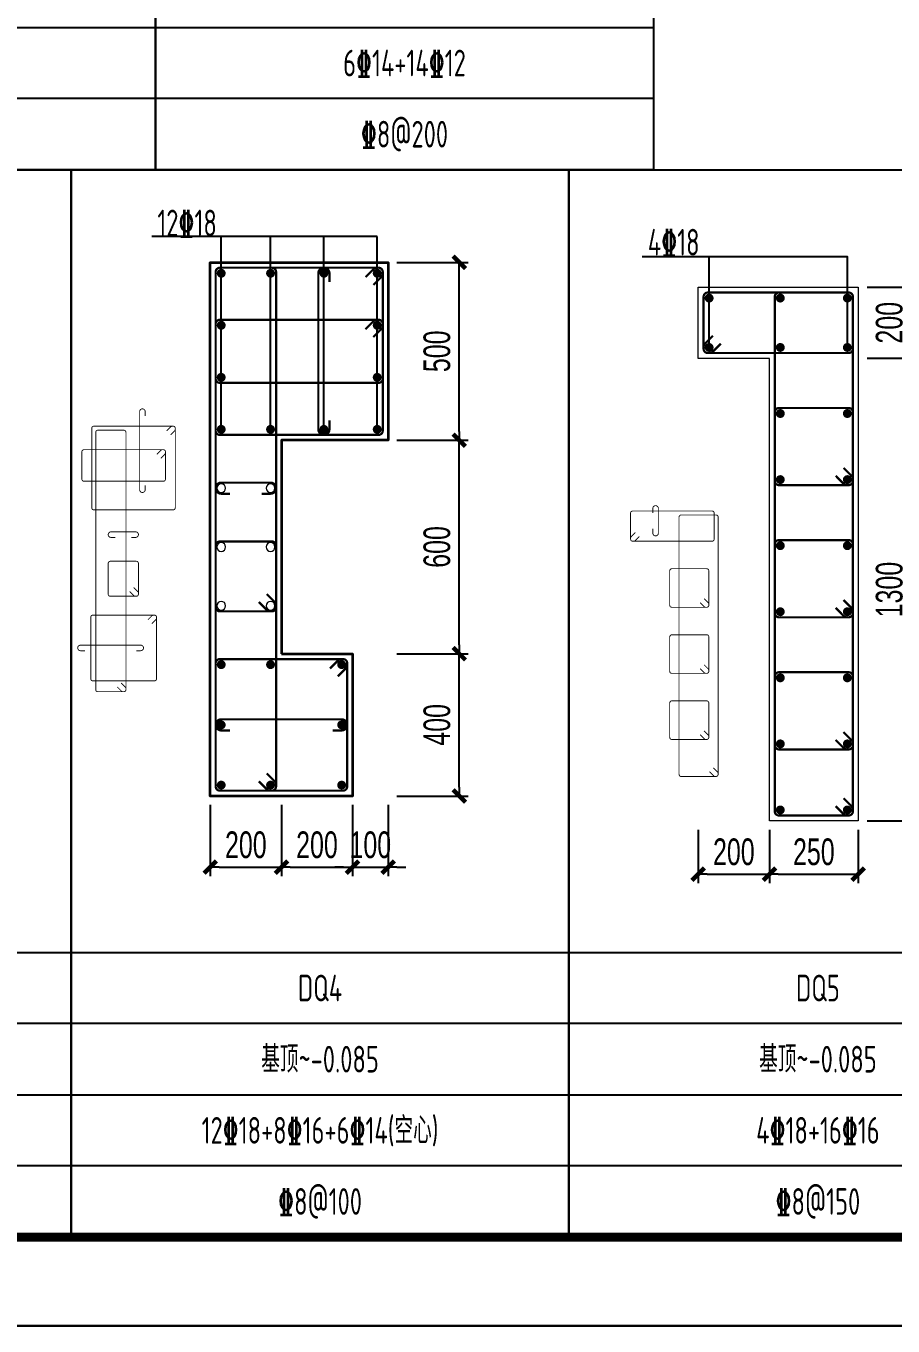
# Model space of a CAD drawing. Extents: x 393367 to 3005760, y 4998 to 826018.
# Drawn here: x 2393086 to 2402838, y 527962 to 542578 of the extents above; entities that cross this region are included whole.
import ezdxf
from ezdxf.enums import TextEntityAlignment as Align

# ---------------------------------------------------------------- set-up
doc = ezdxf.new("R2010")
doc.units = 0
doc.header["$LTSCALE"] = 1000
doc.layers.get('0').update_dxf_attribs({"linetype": 'CONTINUOUS'})
doc.layers.get('Defpoints').update_dxf_attribs({"linetype": 'CONTINUOUS'})
for name, color, linetype in [('-TK', 7, 'CONTINUOUS'), ('COLU', 7, 'CONTINUOUS'), ('TAB', 7, 'CONTINUOUS'), ('z-计算配筋', 7, 'CONTINUOUS'), ('z-详图标注', 3, 'CONTINUOUS')]:
    doc.layers.add(name, color=color, linetype=linetype)
for name, color, linetype, lineweight in [('link', 6, 'CONTINUOUS', 18), ('outline', 7, 'CONTINUOUS', 18), ('REIN', 1, 'CONTINUOUS', 18)]:
    doc.layers.add(name, color=color, linetype=linetype, lineweight=lineweight)
doc.layers.add('yichutu', color=7, linetype='CONTINUOUS', true_color=0xffffff, plot=False)
doc.styles.add('BW_Dim', font='Bweng.shx', dxfattribs={"width": 0.7, "bigfont": 'hztxt.shx'})
doc.styles.add('TSSD_Rein', font='Tssdeng.shx', dxfattribs={"width": 0.7, "bigfont": 'hztxt.shx'})
doc.dimstyles.new('Cyz_25_100', dxfattribs={"dimtxt": 300, "dimasz": 100, "dimexe": 100, "dimexo": 100, "dimgap": 100, "dimtad": 1, "dimdec": 0, "dimlfac": 0.25, "dimzin": 0, "dimdsep": 46, "dimtxsty": 'BW_Dim', "dimblk": '_bwk', "dimcen": 0, "dimclrt": 7, "dimadec": 0, "dimazin": 0, "dimtfac": 1, "dimtdec": 0, "dimtix": 1, "dimtmove": 2, "dimatfit": 0, "dimfxl": 1, "dimtolj": 1, "dimtzin": 0, "dimarcsym": 0})

# ---------------------------------------------------------------- blocks, each defined once
blk = doc.blocks.new('A1')
blk.add_lwpolyline([(0, 59400), (0, 0), (84100, 0), (84100, 59400)], close=True)
at = {"const_width": 100}
blk.add_lwpolyline([(2500, 58400), (2500, 1000), (83100, 1000), (83100, 58400)], close=True, dxfattribs=at)
blk = doc.blocks.new('_bwk')
blk.add_line((-1, 0), (0, 0))
at = {"const_width": 0.5}
blk.add_lwpolyline([(-0.7, -0.7), (0.7, 0.7)], dxfattribs=at)
blk = doc.blocks.new('*D2741')
at = {"layer": 'Defpoints', "color": 0}
for p in [(2402447, 538842), (2403047, 538842), (2402447, 533642)]:
    blk.add_point(p, dxfattribs=at)
at = {"layer": 'z-详图标注', "color": 0, "lineweight": -2}
for p, q in [((2402547, 538842), (2403147, 538842)), ((2403047, 533742), (2403047, 538742)), ((2402547, 533642), (2403147, 533642))]:
    blk.add_line(p, q, dxfattribs=at)
at = {"layer": 'z-详图标注', "color": 0, "lineweight": -2, "xscale": 100, "yscale": 100, "zscale": 100}
for p, rotation in [((2403047, 538842), 90), ((2403047, 533642), 270)]:
    blk.add_blockref('_bwk', p, dxfattribs=dict(at, rotation=rotation))
at = {"layer": 'z-详图标注', "color": 7, "insert": (2402797, 536242), "char_height": 300, "attachment_point": 5, "rotation": 90, "style": 'BW_Dim'}
blk.add_mtext('\\A1;1300', dxfattribs=at)
blk = doc.blocks.new('*D2742')
at = {"layer": 'Defpoints', "color": 0}
for p in [(2402447, 539642), (2403047, 539642), (2402447, 538842)]:
    blk.add_point(p, dxfattribs=at)
at = {"layer": 'z-详图标注', "color": 0, "lineweight": -2}
for p, q in [((2402547, 539642), (2403147, 539642)), ((2403047, 538942), (2403047, 539542)), ((2402547, 538842), (2403147, 538842))]:
    blk.add_line(p, q, dxfattribs=at)
at = {"layer": 'z-详图标注', "color": 0, "lineweight": -2, "xscale": 100, "yscale": 100, "zscale": 100}
for p, rotation in [((2403047, 539642), 90), ((2403047, 538842), 270)]:
    blk.add_blockref('_bwk', p, dxfattribs=dict(at, rotation=rotation))
at = {"layer": 'z-详图标注', "color": 7, "insert": (2402797, 539242), "char_height": 300, "attachment_point": 5, "rotation": 90, "style": 'BW_Dim'}
blk.add_mtext('\\A1;200', dxfattribs=at)
blk = doc.blocks.new('*D2743')
at = {"layer": 'Defpoints', "color": 0}
for p in [(2400648, 533642), (2401448, 533642), (2401448, 533042)]:
    blk.add_point(p, dxfattribs=at)
at = {"layer": 'z-详图标注', "color": 0, "lineweight": -2}
for p, q in [((2400648, 533542), (2400648, 532942)), ((2401448, 533542), (2401448, 532942)), ((2400748, 533042), (2401348, 533042))]:
    blk.add_line(p, q, dxfattribs=at)
at = {"layer": 'z-详图标注', "color": 0, "lineweight": -2, "xscale": 100, "yscale": 100, "zscale": 100, "rotation": 180}
blk.add_blockref('_bwk', (2400648, 533042), dxfattribs=at)
at = {"layer": 'z-详图标注', "color": 0, "lineweight": -2, "xscale": 100, "yscale": 100, "zscale": 100}
blk.add_blockref('_bwk', (2401448, 533042), dxfattribs=at)
at = {"layer": 'z-详图标注', "color": 7, "insert": (2401048, 533292), "char_height": 300, "attachment_point": 5, "style": 'BW_Dim'}
blk.add_mtext('\\A1;200', dxfattribs=at)
blk = doc.blocks.new('*D2744')
at = {"layer": 'Defpoints', "color": 0}
for p in [(2401448, 533642), (2402447, 533642), (2402447, 533042)]:
    blk.add_point(p, dxfattribs=at)
at = {"layer": 'z-详图标注', "color": 0, "lineweight": -2}
for p, q in [((2401448, 533542), (2401448, 532942)), ((2402447, 533542), (2402447, 532942)), ((2401548, 533042), (2402347, 533042))]:
    blk.add_line(p, q, dxfattribs=at)
at = {"layer": 'z-详图标注', "color": 0, "lineweight": -2, "xscale": 100, "yscale": 100, "zscale": 100, "rotation": 180}
blk.add_blockref('_bwk', (2401448, 533042), dxfattribs=at)
at = {"layer": 'z-详图标注', "color": 0, "lineweight": -2, "xscale": 100, "yscale": 100, "zscale": 100}
blk.add_blockref('_bwk', (2402447, 533042), dxfattribs=at)
at = {"layer": 'z-详图标注', "color": 7, "insert": (2401948, 533292), "char_height": 300, "attachment_point": 5, "style": 'BW_Dim'}
blk.add_mtext('\\A1;250', dxfattribs=at)
blk = doc.blocks.new('*D3605')
at = {"layer": 'Defpoints', "color": 0}
for p in [(2397159, 535521), (2397959, 535521), (2397159, 533921)]:
    blk.add_point(p, dxfattribs=at)
at = {"layer": 'z-详图标注', "color": 0, "lineweight": -2}
for p, q in [((2397259, 535521), (2398059, 535521)), ((2397959, 534021), (2397959, 535421)), ((2397259, 533921), (2398059, 533921))]:
    blk.add_line(p, q, dxfattribs=at)
at = {"layer": 'z-详图标注', "color": 0, "lineweight": -2, "xscale": 100, "yscale": 100, "zscale": 100}
for p, rotation in [((2397959, 535521), 90), ((2397959, 533921), 270)]:
    blk.add_blockref('_bwk', p, dxfattribs=dict(at, rotation=rotation))
at = {"layer": 'z-详图标注', "color": 7, "insert": (2397709, 534721), "char_height": 300, "attachment_point": 5, "rotation": 90, "style": 'BW_Dim'}
blk.add_mtext('\\A1;400', dxfattribs=at)
blk = doc.blocks.new('*D3606')
at = {"layer": 'Defpoints', "color": 0}
for p in [(2397159, 537921), (2397959, 537921), (2397159, 535521)]:
    blk.add_point(p, dxfattribs=at)
at = {"layer": 'z-详图标注', "color": 0, "lineweight": -2}
for p, q in [((2397259, 537921), (2398059, 537921)), ((2397959, 535621), (2397959, 537821)), ((2397259, 535521), (2398059, 535521))]:
    blk.add_line(p, q, dxfattribs=at)
at = {"layer": 'z-详图标注', "color": 0, "lineweight": -2, "xscale": 100, "yscale": 100, "zscale": 100}
for p, rotation in [((2397959, 537921), 90), ((2397959, 535521), 270)]:
    blk.add_blockref('_bwk', p, dxfattribs=dict(at, rotation=rotation))
at = {"layer": 'z-详图标注', "color": 7, "insert": (2397709, 536721), "char_height": 300, "attachment_point": 5, "rotation": 90, "style": 'BW_Dim'}
blk.add_mtext('\\A1;600', dxfattribs=at)
blk = doc.blocks.new('*D3607')
at = {"layer": 'Defpoints', "color": 0}
for p in [(2397159, 539921), (2397959, 539921), (2397159, 537921)]:
    blk.add_point(p, dxfattribs=at)
at = {"layer": 'z-详图标注', "color": 0, "lineweight": -2}
for p, q in [((2397259, 539921), (2398059, 539921)), ((2397959, 538021), (2397959, 539821)), ((2397259, 537921), (2398059, 537921))]:
    blk.add_line(p, q, dxfattribs=at)
at = {"layer": 'z-详图标注', "color": 0, "lineweight": -2, "xscale": 100, "yscale": 100, "zscale": 100}
for p, rotation in [((2397959, 539921), 90), ((2397959, 537921), 270)]:
    blk.add_blockref('_bwk', p, dxfattribs=dict(at, rotation=rotation))
at = {"layer": 'z-详图标注', "color": 7, "insert": (2397709, 538921), "char_height": 300, "attachment_point": 5, "rotation": 90, "style": 'BW_Dim'}
blk.add_mtext('\\A1;500', dxfattribs=at)
blk = doc.blocks.new('*D3608')
at = {"layer": 'Defpoints', "color": 0}
for p in [(2395159, 533921), (2395959, 533921), (2395959, 533121)]:
    blk.add_point(p, dxfattribs=at)
at = {"layer": 'z-详图标注', "color": 0, "lineweight": -2}
for p, q in [((2395159, 533821), (2395159, 533021)), ((2395959, 533821), (2395959, 533021)), ((2395259, 533121), (2395859, 533121))]:
    blk.add_line(p, q, dxfattribs=at)
at = {"layer": 'z-详图标注', "color": 0, "lineweight": -2, "xscale": 100, "yscale": 100, "zscale": 100, "rotation": 180}
blk.add_blockref('_bwk', (2395159, 533121), dxfattribs=at)
at = {"layer": 'z-详图标注', "color": 0, "lineweight": -2, "xscale": 100, "yscale": 100, "zscale": 100}
blk.add_blockref('_bwk', (2395959, 533121), dxfattribs=at)
at = {"layer": 'z-详图标注', "color": 7, "insert": (2395559, 533371), "char_height": 300, "attachment_point": 5, "style": 'BW_Dim'}
blk.add_mtext('\\A1;200', dxfattribs=at)
blk = doc.blocks.new('*D3609')
at = {"layer": 'Defpoints', "color": 0}
for p in [(2395959, 533921), (2396759, 533921), (2396759, 533121)]:
    blk.add_point(p, dxfattribs=at)
at = {"layer": 'z-详图标注', "color": 0, "lineweight": -2}
for p, q in [((2395959, 533821), (2395959, 533021)), ((2396759, 533821), (2396759, 533021)), ((2396059, 533121), (2396659, 533121))]:
    blk.add_line(p, q, dxfattribs=at)
at = {"layer": 'z-详图标注', "color": 0, "lineweight": -2, "xscale": 100, "yscale": 100, "zscale": 100, "rotation": 180}
blk.add_blockref('_bwk', (2395959, 533121), dxfattribs=at)
at = {"layer": 'z-详图标注', "color": 0, "lineweight": -2, "xscale": 100, "yscale": 100, "zscale": 100}
blk.add_blockref('_bwk', (2396759, 533121), dxfattribs=at)
at = {"layer": 'z-详图标注', "color": 7, "insert": (2396359, 533371), "char_height": 300, "attachment_point": 5, "style": 'BW_Dim'}
blk.add_mtext('\\A1;200', dxfattribs=at)
blk = doc.blocks.new('*D3610')
at = {"layer": 'Defpoints', "color": 0}
for p in [(2396759, 533921), (2397159, 533921), (2397159, 533121)]:
    blk.add_point(p, dxfattribs=at)
at = {"layer": 'z-详图标注', "color": 0, "lineweight": -2}
for p, q in [((2396759, 533821), (2396759, 533021)), ((2397159, 533821), (2397159, 533021)), ((2396659, 533121), (2396559, 533121)), ((2396759, 533121), (2397159, 533121)), ((2397259, 533121), (2397359, 533121))]:
    blk.add_line(p, q, dxfattribs=at)
at = {"layer": 'z-详图标注', "color": 0, "lineweight": -2, "xscale": 100, "yscale": 100, "zscale": 100}
blk.add_blockref('_bwk', (2396759, 533121), dxfattribs=at)
at = {"layer": 'z-详图标注', "color": 0, "lineweight": -2, "xscale": 100, "yscale": 100, "zscale": 100, "rotation": 180}
blk.add_blockref('_bwk', (2397159, 533121), dxfattribs=at)
at = {"layer": 'z-详图标注', "color": 7, "insert": (2396959, 533371), "char_height": 300, "attachment_point": 5, "style": 'BW_Dim'}
blk.add_mtext('\\A1;100', dxfattribs=at)
blk = doc.blocks.new('yct-841-594-84100-59400-100-1000')
at = {"layer": 'yichutu', "color": 7, "true_color": 0xffffff}
blk.add_lwpolyline([(0, 0), (0, 59400), (84100, 59400), (84100, 0)], close=True, dxfattribs=at)

msp = doc.modelspace()

# ---------------------------------------------------------------- linework, layer by layer
at = {"layer": '-TK'}
msp.add_line((2342393.38356, 527962.12225), (2415993.38356, 527962.12225), dxfattribs=at)
at = {"layer": 'COLU'}
msp.add_line((2400770.01277, 538964.24874), (2400770.01277, 539983.59714), dxfattribs=at)
at = {"layer": 'link', "color": 1}
for points, const_width in [([(2396993.07847, 539666.42567), (2397085.00235, 539758.34955, 0.1989123674), (2397099.06122, 539792.29068), (2397099.06122, 539812.79677, 0.4142135624), (2397051.06122, 539860.79677), (2395267.32112, 539860.79677, 0.4142135624), (2395219.32112, 539812.79677), (2395219.32112, 538028.79677, 0.4142135636), (2395267.32112, 537980.79677), (2397051.06122, 537980.79677, 0.4142135612), (2397099.06122, 538028.79677), (2397099.06122, 539812.79677, 0.4142135624), (2397051.06122, 539860.79677), (2397030.55513, 539860.79677, 0.1989123674), (2396996.614, 539846.7379), (2396904.69012, 539754.81402)], 25), ([(2395704.95002, 534086.77933), (2395796.8739, 533994.85544, 0.1989123671), (2395830.81503, 533980.79657), (2395851.32112, 533980.79657, 0.4142135629), (2395899.32112, 534028.79657), (2395899.32112, 539812.79677, 0.4142135624), (2395851.32112, 539860.79677), (2395267.32112, 539860.79677, 0.4142135624), (2395219.32112, 539812.79677), (2395219.32112, 534028.79657, 0.4142135619), (2395267.32112, 533980.79657), (2395851.32112, 533980.79657, 0.4142135629), (2395899.32112, 534028.79657), (2395899.32112, 534049.30267, 0.1989123671), (2395885.26225, 534083.24379), (2395793.33837, 534175.16767)], 25), ([(2400813.49553, 539096.11984), (2400721.57165, 539004.19596, 0.1989123674), (2400707.51277, 538970.25484), (2400707.51277, 538949.74874, 0.4142135624), (2400755.51277, 538901.74874), (2402339.2537, 538901.74874, 0.4142135624), (2402387.2537, 538949.74874), (2402387.2537, 539533.74874, 0.4142135624), (2402339.2537, 539581.74874), (2400755.51277, 539581.74874, 0.4142135624), (2400707.51277, 539533.74874), (2400707.51277, 538949.74874, 0.4142135624), (2400755.51277, 538901.74874), (2400776.01887, 538901.74874, 0.1989123674), (2400809.95999, 538915.80761), (2400901.88387, 539007.7315)], 25), ([(2402192.8826, 533807.72875), (2402284.80648, 533715.80487, 0.1989123674), (2402318.74761, 533701.746), (2402339.2537, 533701.746, 0.4142135624), (2402387.2537, 533749.746), (2402387.2537, 539533.74874, 0.4142135624), (2402339.2537, 539581.74874), (2401555.90378, 539581.74874, 0.4142135624), (2401507.90378, 539533.74874), (2401507.90378, 533749.746, 0.4142135624), (2401555.90378, 533701.746), (2402339.2537, 533701.746, 0.4142135624), (2402387.2537, 533749.746), (2402387.2537, 533770.25209, 0.1989123674), (2402373.19483, 533804.19322), (2402281.27095, 533896.1171)], 25), ([(2394712.24459, 537981.3521), (2394758.20653, 538027.31404, 0.1989123674), (2394765.23597, 538044.2846), (2394765.23597, 538054.53765, 0.4142135624), (2394741.23597, 538078.53765), (2393849.36592, 538078.53765, 0.4142135624), (2393825.36592, 538054.53765), (2393825.36592, 537162.53765, 0.4142135636), (2393849.36592, 537138.53765), (2394741.23597, 537138.53765, 0.4142135612), (2394765.23597, 537162.53765), (2394765.23597, 538054.53765, 0.4142135624), (2394741.23597, 538078.53765), (2394730.98292, 538078.53765, 0.1989123674), (2394714.01236, 538071.50821), (2394668.05042, 538025.54627)], 10), ([(2394113.18037, 535146.52892), (2394159.14231, 535100.56698, 0.1989123671), (2394176.11287, 535093.53755), (2394186.36592, 535093.53755, 0.4142135629), (2394210.36592, 535117.53755), (2394210.36592, 538009.53765, 0.4142135624), (2394186.36592, 538033.53765), (2393894.36592, 538033.53765, 0.4142135624), (2393870.36592, 538009.53765), (2393870.36592, 535117.53755, 0.4142135619), (2393894.36592, 535093.53755), (2394186.36592, 535093.53755, 0.4142135629), (2394210.36592, 535117.53755), (2394210.36592, 535127.7906, 0.1989123671), (2394203.33648, 535144.76116), (2394157.37454, 535190.7231)], 10), ([(2399939.48266, 536882.61934), (2399893.52072, 536836.6574, 0.1989123674), (2399886.49129, 536819.68684), (2399886.49129, 536809.43379, 0.4142135624), (2399910.49129, 536785.43379), (2400802.36175, 536785.43379, 0.4142135624), (2400826.36175, 536809.43379), (2400826.36175, 537101.43379, 0.4142135624), (2400802.36175, 537125.43379), (2399910.49129, 537125.43379, 0.4142135624), (2399886.49129, 537101.43379), (2399886.49129, 536809.43379, 0.4142135624), (2399910.49129, 536785.43379), (2399920.74433, 536785.43379, 0.1989123674), (2399937.7149, 536792.46323), (2399983.67684, 536838.42517)], 10), ([(2400774.1762, 534193.4238), (2400820.13814, 534147.46186, 0.1989123674), (2400837.1087, 534140.43242), (2400847.36175, 534140.43242, 0.4142135624), (2400871.36175, 534164.43242), (2400871.36175, 537056.43379, 0.4142135624), (2400847.36175, 537080.43379), (2400455.68679, 537080.43379, 0.4142135624), (2400431.68679, 537056.43379), (2400431.68679, 534164.43242, 0.4142135624), (2400455.68679, 534140.43242), (2400847.36175, 534140.43242, 0.4142135624), (2400871.36175, 534164.43242), (2400871.36175, 534174.68547, 0.1989123674), (2400864.33231, 534191.65603), (2400818.37037, 534237.61797)], 10), ([(2394501.20746, 535857.92021), (2394547.1694, 535903.88215, 0.1989123674), (2394554.19883, 535920.85272), (2394554.19883, 535931.10576, 0.4142135624), (2394530.19883, 535955.10576), (2393838.19883, 535955.10576, 0.4142135624), (2393814.19883, 535931.10576), (2393814.19883, 535239.10577, 0.4142135619), (2393838.19883, 535215.10577), (2394530.19883, 535215.10576, 0.4142135629), (2394554.19883, 535239.10576), (2394554.19883, 535931.10576, 0.4142135624), (2394530.19883, 535955.10576), (2394519.94579, 535955.10576, 0.1989123674), (2394502.97522, 535948.07633), (2394457.01328, 535902.11439)], 10), ([(2396593.33837, 535266.42546), (2396685.26225, 535358.34935, 0.1989123674), (2396699.32112, 535392.29047), (2396699.32112, 535412.79657, 0.4142135624), (2396651.32112, 535460.79657), (2395267.32112, 535460.79657, 0.4142135624), (2395219.32112, 535412.79657), (2395219.32112, 534028.79657, 0.4142135619), (2395267.32112, 533980.79657), (2396651.32112, 533980.79657, 0.4142135629), (2396699.32112, 534028.79657), (2396699.32112, 535412.79657, 0.4142135624), (2396651.32112, 535460.79657), (2396630.81503, 535460.79657, 0.1989123674), (2396596.8739, 535446.73769), (2396504.95002, 535354.81381)], 25)]:
    msp.add_lwpolyline(points, format="xyb", dxfattribs=dict(at, const_width=const_width))
at = {"layer": 'link'}
for points, const_width in [([(2396499.19117, 538143.29677), (2396499.19117, 538043.29677, -1), (2396374.19117, 538043.29677), (2396374.19117, 539798.29677, -1), (2396499.19117, 539798.29677), (2396499.19117, 539698.29677)], 25), ([(2396993.07847, 539081.42567), (2397085.00235, 539173.34955, 0.1989123674), (2397099.06122, 539207.29068), (2397099.06122, 539227.79677, 0.4142135624), (2397051.06122, 539275.79677), (2395267.32112, 539275.79677, 0.4142135624), (2395219.32112, 539227.79677), (2395219.32112, 538613.79677, 0.4142135624), (2395267.32112, 538565.79677), (2397051.06122, 538565.79677, 0.4142135624), (2397099.06122, 538613.79677), (2397099.06122, 539227.79677, 0.4142135624), (2397051.06122, 539275.79677), (2397030.55513, 539275.79677, 0.1989123674), (2396996.614, 539261.7379), (2396904.69012, 539169.81402)], 25), ([(2394426.65572, 537414.93796), (2394426.65572, 537364.93796, -1), (2394364.15572, 537364.93796), (2394364.15572, 538242.43796, -1), (2394426.65572, 538242.43796), (2394426.65572, 538192.43796)], 10), ([(2402281.27095, 537610.40477), (2402373.19483, 537518.48089, -0.1989123674), (2402387.2537, 537484.53977), (2402387.2537, 537464.03367, -0.4142135624), (2402339.2537, 537416.03367), (2401555.90378, 537416.03367, -0.4142135624), (2401507.90378, 537464.03367), (2401507.90378, 538235.8912, -0.4142135624), (2401555.90378, 538283.8912), (2402339.2537, 538283.8912, -0.4142135624), (2402387.2537, 538235.8912), (2402387.2537, 537464.03367, -0.4142135624), (2402339.2537, 537416.03367), (2402318.74761, 537416.03367, -0.1989123674), (2402284.80648, 537430.09254), (2402192.8826, 537522.01643)], 25), ([(2394601.56009, 537717.81463), (2394647.52203, 537763.77657, 0.1989123674), (2394654.55146, 537780.74713), (2394654.55146, 537791.00018, 0.4142135624), (2394630.55146, 537815.00018), (2393738.68141, 537815.00018, 0.4142135624), (2393714.68141, 537791.00018), (2393714.68141, 537484.00018, 0.4142135624), (2393738.68141, 537460.00018), (2394630.55146, 537460.00018, 0.4142135624), (2394654.55146, 537484.00018), (2394654.55146, 537791.00018, 0.4142135624), (2394630.55146, 537815.00018), (2394620.29842, 537815.00018, 0.1989123674), (2394603.32785, 537807.97075), (2394557.36591, 537762.0088)], 10), ([(2395381.82112, 537319.54672), (2395281.82112, 537319.54672, -1), (2395281.82112, 537444.54672), (2395836.82112, 537444.54672, -1), (2395836.82112, 537319.54672), (2395736.82112, 537319.54672)], 25), ([(2400136.58904, 537104.18379), (2400136.58904, 537154.18379, -1), (2400199.08904, 537154.18379), (2400199.08904, 536876.68379, -1), (2400136.58904, 536876.68379), (2400136.58904, 536926.68379)], 10), ([(2394091.93784, 536828.35809), (2394041.93784, 536828.35809, -1), (2394041.93784, 536890.85809), (2394319.43784, 536890.85809, -1), (2394319.43784, 536828.35809), (2394269.43784, 536828.35809)], 10), ([(2395793.33837, 536191.41772), (2395885.26225, 536099.49384, -0.1989123674), (2395899.32112, 536065.55271), (2395899.32112, 536045.04662, -0.4142135624), (2395851.32112, 535997.04662), (2395267.32112, 535997.04662, -0.4142135624), (2395219.32112, 536045.04662), (2395219.32112, 536735.29667, -0.4142135624), (2395267.32112, 536783.29667), (2395851.32112, 536783.29667, -0.4142135624), (2395899.32112, 536735.29667), (2395899.32112, 536045.04662, -0.4142135624), (2395851.32112, 535997.04662), (2395830.81503, 535997.04662, -0.1989123674), (2395796.8739, 536011.10549), (2395704.95002, 536103.02937)], 25), ([(2402281.27095, 536124.6897), (2402373.19483, 536032.76582, -0.1989123674), (2402387.2537, 535998.8247), (2402387.2537, 535978.3186, -0.4142135624), (2402339.2537, 535930.3186), (2401555.90378, 535930.3186, -0.4142135624), (2401507.90378, 535978.3186), (2401507.90378, 536750.17614, -0.4142135624), (2401555.90378, 536798.17614), (2402339.2537, 536798.17614, -0.4142135624), (2402387.2537, 536750.17614), (2402387.2537, 535978.3186, -0.4142135624), (2402339.2537, 535930.3186), (2402318.74761, 535930.3186, -0.1989123674), (2402284.80648, 535944.37748), (2402192.8826, 536036.30136)], 25), ([(2394297.69646, 536264.2936), (2394343.6584, 536218.33166, -0.1989123674), (2394350.68784, 536201.36109), (2394350.68784, 536191.10804, -0.4142135624), (2394326.68784, 536167.10804), (2394034.68784, 536167.10804, -0.4142135624), (2394010.68784, 536191.10804), (2394010.68784, 536536.23307, -0.4142135624), (2394034.68784, 536560.23307), (2394326.68784, 536560.23307, -0.4142135624), (2394350.68784, 536536.23307), (2394350.68784, 536191.10804, -0.4142135624), (2394326.68784, 536167.10804), (2394316.43479, 536167.10804, -0.1989123674), (2394299.46423, 536174.13748), (2394253.50229, 536220.09942)], 10), ([(2400713.37037, 536139.76181), (2400759.33231, 536093.79987, -0.1989123674), (2400766.36175, 536076.82931), (2400766.36175, 536066.57626, -0.4142135624), (2400742.36175, 536042.57626), (2400350.68679, 536042.57626, -0.4142135624), (2400326.68679, 536066.57626), (2400326.68679, 536452.50503, -0.4142135624), (2400350.68679, 536476.50503), (2400742.36175, 536476.50503, -0.4142135624), (2400766.36175, 536452.50503), (2400766.36175, 536066.57626, -0.4142135624), (2400742.36175, 536042.57626), (2400732.1087, 536042.57626, -0.1989123674), (2400715.13814, 536049.6057), (2400669.1762, 536095.56764)], 10), ([(2400713.37037, 535396.90427), (2400759.33231, 535350.94233, -0.1989123674), (2400766.36175, 535333.97177), (2400766.36175, 535323.71872, -0.4142135624), (2400742.36175, 535299.71872), (2400350.68679, 535299.71872, -0.4142135624), (2400326.68679, 535323.71872), (2400326.68679, 535709.64749, -0.4142135624), (2400350.68679, 535733.64749), (2400742.36175, 535733.64749, -0.4142135624), (2400766.36175, 535709.64749), (2400766.36175, 535323.71872, -0.4142135624), (2400742.36175, 535299.71872), (2400732.1087, 535299.71872, -0.1989123674), (2400715.13814, 535306.74816), (2400669.1762, 535352.7101)], 10), ([(2393748.96578, 535554.45619), (2393698.96578, 535554.45619, -1), (2393698.96578, 535616.95619), (2394376.46578, 535616.95619, -1), (2394376.46578, 535554.45619), (2394326.46578, 535554.45619)], 10), ([(2402281.27095, 534638.97463), (2402373.19483, 534547.05075, -0.1989123674), (2402387.2537, 534513.10963), (2402387.2537, 534492.60353, -0.4142135624), (2402339.2537, 534444.60353), (2401555.90378, 534444.60353, -0.4142135624), (2401507.90378, 534492.60353), (2401507.90378, 535264.46107, -0.4142135624), (2401555.90378, 535312.46107), (2402339.2537, 535312.46107, -0.4142135624), (2402387.2537, 535264.46107), (2402387.2537, 534492.60353, -0.4142135624), (2402339.2537, 534444.60353), (2402318.74761, 534444.60353, -0.1989123674), (2402284.80648, 534458.66241), (2402192.8826, 534550.58629)], 25), ([(2400713.37037, 534654.04674), (2400759.33231, 534608.0848, -0.1989123674), (2400766.36175, 534591.11424), (2400766.36175, 534580.86119, -0.4142135624), (2400742.36175, 534556.86119), (2400350.68679, 534556.86119, -0.4142135624), (2400326.68679, 534580.86119), (2400326.68679, 534966.78996, -0.4142135624), (2400350.68679, 534990.78996), (2400742.36175, 534990.78996, -0.4142135624), (2400766.36175, 534966.78996), (2400766.36175, 534580.86119, -0.4142135624), (2400742.36175, 534556.86119), (2400732.1087, 534556.86119, -0.1989123674), (2400715.13814, 534563.89063), (2400669.1762, 534609.85257)], 10), ([(2395381.82112, 534658.29657), (2395281.82112, 534658.29657, -1), (2395281.82112, 534783.29657), (2396636.82112, 534783.29657, -1), (2396636.82112, 534658.29657), (2396536.82112, 534658.29657)], 25)]:
    msp.add_lwpolyline(points, format="xyb", dxfattribs=dict(at, const_width=const_width))
at = {"layer": 'outline', "lineweight": 35}
msp.add_lwpolyline([(2395959.32112, 535520.79657), (2396759.32112, 535520.79657), (2396759.32112, 533920.79657), (2395159.32112, 533920.79657), (2395159.32112, 539920.79677), (2397159.06122, 539920.79677), (2397159.06122, 537920.79677), (2395959.32112, 537920.79677), (2395959.32112, 535520.79657)], dxfattribs=at)
at = {"layer": 'outline'}
msp.add_lwpolyline([(2401447.90378, 538841.74874), (2400647.51277, 538841.74874), (2400647.51277, 539641.74874), (2402447.2537, 539641.74874), (2402447.2537, 533641.746), (2401447.90378, 533641.746)], close=True, dxfattribs=at)
at = {"layer": 'REIN', "const_width": 50}
for points in [[(2395256.82112, 539798.29677, 1), (2395306.82112, 539798.29677, 1)], [(2395811.82112, 539798.29677, 1), (2395861.82112, 539798.29677, 1)], [(2396411.69117, 539798.29677, 1), (2396461.69117, 539798.29677, 1)], [(2397011.56122, 539798.29677, 1), (2397061.56122, 539798.29677, 1)], [(2400745.01277, 539519.24874, 1), (2400795.01277, 539519.24874, 1)], [(2401545.40378, 539519.24874, 1), (2401595.40378, 539519.24874, 1)], [(2402299.7537, 539519.24874, 1), (2402349.7537, 539519.24874, 1)], [(2395256.82112, 539213.29677, 1), (2395306.82112, 539213.29677, 1)], [(2397011.56122, 539213.29677, 1), (2397061.56122, 539213.29677, 1)], [(2400745.01277, 538964.24874, 1), (2400795.01277, 538964.24874, 1)], [(2401545.40378, 538964.24874, 1), (2401595.40378, 538964.24874, 1)], [(2402299.7537, 538964.24874, 1), (2402349.7537, 538964.24874, 1)], [(2395256.82112, 538628.29677, 1), (2395306.82112, 538628.29677, 1)], [(2397011.56122, 538628.29677, 1), (2397061.56122, 538628.29677, 1)], [(2401545.40378, 538221.3912, 1), (2401595.40378, 538221.3912, 1)], [(2402299.7537, 538221.3912, 1), (2402349.7537, 538221.3912, 1)], [(2395256.82112, 538043.29677, 1), (2395306.82112, 538043.29677, 1)], [(2395811.82112, 538043.29677, 1), (2395861.82112, 538043.29677, 1)], [(2396411.69117, 538043.29677, 1), (2396461.69117, 538043.29677, 1)], [(2397011.56122, 538043.29677, 1), (2397061.56122, 538043.29677, 1)], [(2401545.40378, 537478.53367, 1), (2401595.40378, 537478.53367, 1)], [(2402299.7537, 537478.53367, 1), (2402349.7537, 537478.53367, 1)], [(2401545.40378, 536735.67614, 1), (2401595.40378, 536735.67614, 1)], [(2402299.7537, 536735.67614, 1), (2402349.7537, 536735.67614, 1)], [(2401545.40378, 535992.8186, 1), (2401595.40378, 535992.8186, 1)], [(2402299.7537, 535992.8186, 1), (2402349.7537, 535992.8186, 1)], [(2395256.82112, 535398.29657, 1), (2395306.82112, 535398.29657, 1)], [(2395811.82112, 535398.29657, 1), (2395861.82112, 535398.29657, 1)], [(2396611.82112, 535398.29657, 1), (2396661.82112, 535398.29657, 1)], [(2401545.40378, 535249.96107, 1), (2401595.40378, 535249.96107, 1)], [(2402299.7537, 535249.96107, 1), (2402349.7537, 535249.96107, 1)], [(2395256.82112, 534720.79657, 1), (2395306.82112, 534720.79657, 1)], [(2396611.82112, 534720.79657, 1), (2396661.82112, 534720.79657, 1)], [(2401545.40378, 534507.10353, 1), (2401595.40378, 534507.10353, 1)], [(2402299.7537, 534507.10353, 1), (2402349.7537, 534507.10353, 1)], [(2395256.82112, 534043.29657, 1), (2395306.82112, 534043.29657, 1)], [(2395811.82112, 534043.29657, 1), (2395861.82112, 534043.29657, 1)], [(2396611.82112, 534043.29657, 1), (2396661.82112, 534043.29657, 1)], [(2401545.40378, 533764.246, 1), (2401595.40378, 533764.246, 1)], [(2402299.7537, 533764.246, 1), (2402349.7537, 533764.246, 1)]]:
    msp.add_lwpolyline(points, format="xyb", close=True, dxfattribs=at)
at = {"layer": 'REIN'}
for points in [[(2395231.82112, 537382.04672, 1), (2395331.82112, 537382.04672, 1)], [(2395786.82112, 537382.04672, 1), (2395886.82112, 537382.04672, 1)], [(2395231.82112, 536720.79667, 1), (2395331.82112, 536720.79667, 1)], [(2395786.82112, 536720.79667, 1), (2395886.82112, 536720.79667, 1)], [(2395231.82112, 536059.54662, 1), (2395331.82112, 536059.54662, 1)], [(2395786.82112, 536059.54662, 1), (2395886.82112, 536059.54662, 1)]]:
    msp.add_lwpolyline(points, format="xyb", close=True, dxfattribs=at)
at = {"layer": 'TAB'}
for points in [[(2388943.38356, 540962.12225), (2388943.38356, 552962.12225), (2394543.38356, 552962.12225), (2394543.38356, 540962.12225), (2388943.38356, 540962.12225), (2388943.38356, 544162.12225), (2394543.38356, 544162.12225), (2394543.38356, 543362.12225), (2388943.38356, 543362.12225), (2388943.38356, 542562.12225), (2394543.38356, 542562.12225), (2394543.38356, 541762.12225), (2388943.38356, 541762.12225), (2388943.38356, 540962.12225)], [(2394543.38356, 540962.12225), (2394543.38356, 552962.12225), (2400143.38356, 552962.12225), (2400143.38356, 540962.12225), (2394543.38356, 540962.12225), (2394543.38356, 544162.12225), (2400143.38356, 544162.12225), (2400143.38356, 543362.12225), (2394543.38356, 543362.12225), (2394543.38356, 542562.12225), (2400143.38356, 542562.12225), (2400143.38356, 541762.12225), (2394543.38356, 541762.12225), (2394543.38356, 540962.12225)], [(2387993.38356, 528962.12225), (2387993.38356, 540962.12225), (2393593.38356, 540962.12225), (2393593.38356, 528962.12225), (2387993.38356, 528962.12225), (2387993.38356, 532162.12225), (2393593.38356, 532162.12225), (2393593.38356, 531362.12225), (2387993.38356, 531362.12225), (2387993.38356, 530562.12225), (2393593.38356, 530562.12225), (2393593.38356, 529762.12225), (2387993.38356, 529762.12225), (2387993.38356, 528962.12225)], [(2393593.38356, 528962.12225), (2393593.38356, 540962.12225), (2399193.38356, 540962.12225), (2399193.38356, 528962.12225), (2393593.38356, 528962.12225), (2393593.38356, 532162.12225), (2399193.38356, 532162.12225), (2399193.38356, 531362.12225), (2393593.38356, 531362.12225), (2393593.38356, 530562.12225), (2399193.38356, 530562.12225), (2399193.38356, 529762.12225), (2393593.38356, 529762.12225), (2393593.38356, 528962.12225)], [(2399193.38356, 528962.12225), (2399193.38356, 540962.12225), (2404793.38356, 540962.12225), (2404793.38356, 528962.12225), (2399193.38356, 528962.12225), (2399193.38356, 532162.12225), (2404793.38356, 532162.12225), (2404793.38356, 531362.12225), (2399193.38356, 531362.12225), (2399193.38356, 530562.12225), (2404793.38356, 530562.12225), (2404793.38356, 529762.12225), (2399193.38356, 529762.12225), (2399193.38356, 528962.12225)]]:
    msp.add_lwpolyline(points, dxfattribs=at)
at = {"layer": 'z-计算配筋'}
for p, q in [((2397036.56122, 540212.84545), (2394500.66703, 540212.84545)), ((2395281.82112, 538043.29677), (2395281.82112, 540212.84545)), ((2395836.82112, 538043.29677), (2395836.82112, 540212.84545)), ((2396436.69117, 538043.29677), (2396436.69117, 540212.84545)), ((2397036.56122, 538043.29677), (2397036.56122, 540212.84545))]:
    msp.add_line(p, q, dxfattribs=at)
msp.add_lwpolyline([(2402324.7537, 538964.24874), (2402324.7537, 539983.59714), (2400018.18659, 539983.59714)], dxfattribs=at)

# ---------------------------------------------------------------- block references
at = {"layer": '-TK'}
msp.add_blockref('A1', (2339893.38356, 527962.12225), dxfattribs=at)
at = {"layer": 'yichutu'}
msp.add_blockref('yct-841-594-84100-59400-100-1000', (2339893.38356, 527962.12225), dxfattribs=at)

# ---------------------------------------------------------------- texts
at = {"layer": 'z-计算配筋', "style": 'TSSD_Rein', "width": 0.7}
for s, p in [('6%%13214+14%%13212', (2397343.38356, 542162.12225)), ('%%1328@200', (2397343.38356, 541362.12225)), ('12%%13218', (2394898.48557, 540363.311)), ('4%%13218', (2400371.28651, 540147.81641)), ('DQ4', (2396393.38356, 531762.12225)), ('DQ5', (2401993.38356, 531762.12225)), ('基顶~-0.085', (2396393.38356, 530962.12225)), ('基顶~-0.085', (2401993.38356, 530962.12225)), ('12%%13218+8%%13216+6%%13214(空心)', (2396393.38356, 530162.12225)), ('4%%13218+16%%13216', (2401993.38356, 530162.12225)), ('%%1328@100', (2396393.38356, 529362.12225)), ('%%1328@150', (2401993.38356, 529362.12225))]:
    msp.add_text(s, height=300, dxfattribs=at).set_placement(p, align=Align.MIDDLE_CENTER)

# ---------------------------------------------------------------- dimensions: what is measured, and where the dimension line sits
at = {"layer": 'z-详图标注'}
for base, p1, p2, picture, middle in [((2397959.06122, 539920.79677), (2397159.06122, 537920.79677), (2397159.06122, 539920.79677), '*D3607', (2397709.06122, 538920.79677)), ((2403047.2537, 539641.74874), (2402447.2537, 538841.74874), (2402447.2537, 539641.74874), '*D2742', (2402797.2537, 539241.74874)), ((2403047.2537, 538841.74874), (2402447.2537, 533641.746), (2402447.2537, 538841.74874), '*D2741', (2402797.2537, 536241.74737)), ((2397959.06122, 537920.79677), (2397159.06122, 535520.79657), (2397159.06122, 537920.79677), '*D3606', (2397709.06122, 536720.79667)), ((2397959.06122, 535520.79657), (2397159.06122, 533920.79657), (2397159.06122, 535520.79657), '*D3605', (2397709.06122, 534720.79657))]:
    dim = msp.add_linear_dim(base=base, p1=p1, p2=p2, angle=90, dimstyle='Cyz_25_100', dxfattribs=at)
    dim.commit()
    dim.dimension.update_dxf_attribs({"geometry": picture, "text_midpoint": middle})
for base, p1, p2, picture, middle in [((2395959.32112, 533120.79657), (2395159.32112, 533920.79657), (2395959.32112, 533920.79657), '*D3608', (2395559.32112, 533370.79657)), ((2396759.32112, 533120.79657), (2395959.32112, 533920.79657), (2396759.32112, 533920.79657), '*D3609', (2396359.32112, 533370.79657)), ((2397159.06122, 533120.79657), (2396759.32112, 533920.79657), (2397159.06122, 533920.79657), '*D3610', (2396959.19117, 533370.79657)), ((2401447.90378, 533041.746), (2400647.51277, 533641.746), (2401447.90378, 533641.746), '*D2743', (2401047.70828, 533291.746)), ((2402447.2537, 533041.746), (2401447.90378, 533641.746), (2402447.2537, 533641.746), '*D2744', (2401947.57874, 533291.746))]:
    dim = msp.add_linear_dim(base=base, p1=p1, p2=p2, dimstyle='Cyz_25_100', dxfattribs=at)
    dim.commit()
    dim.dimension.update_dxf_attribs({"geometry": picture, "text_midpoint": middle})

doc.saveas('drawing.dxf')
